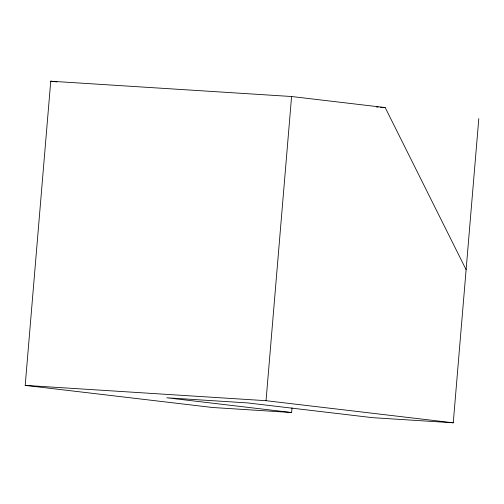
<?xml version="1.0" encoding="UTF-8"?>
<svg xmlns="http://www.w3.org/2000/svg" width="504" height="504" viewBox="0 0 504 504"><rect width="100%" height="100%" fill="white"/><g stroke="black" fill="none" stroke-linecap="round" stroke-linejoin="round"><path stroke-width="0.76" d="M292.011 407.843L291.621 412.518L212.417 407.484L25.2 385.384L50.74 81.207L291.583 96.516L385.195 107.566L466.112 269.684M478.8 118.616L453.26 422.793L266.043 400.693L291.583 96.516M376.564 107.018L378.132 107.113M380.482 107.264L385.195 107.566M25.2 385.384L266.043 400.693M453.26 422.793L372.437 417.659L247.628 402.923L166.805 397.788L291.621 412.518M50.74 81.207L52.303 81.39M53.865 81.572L56.983 81.944"/></g></svg>
